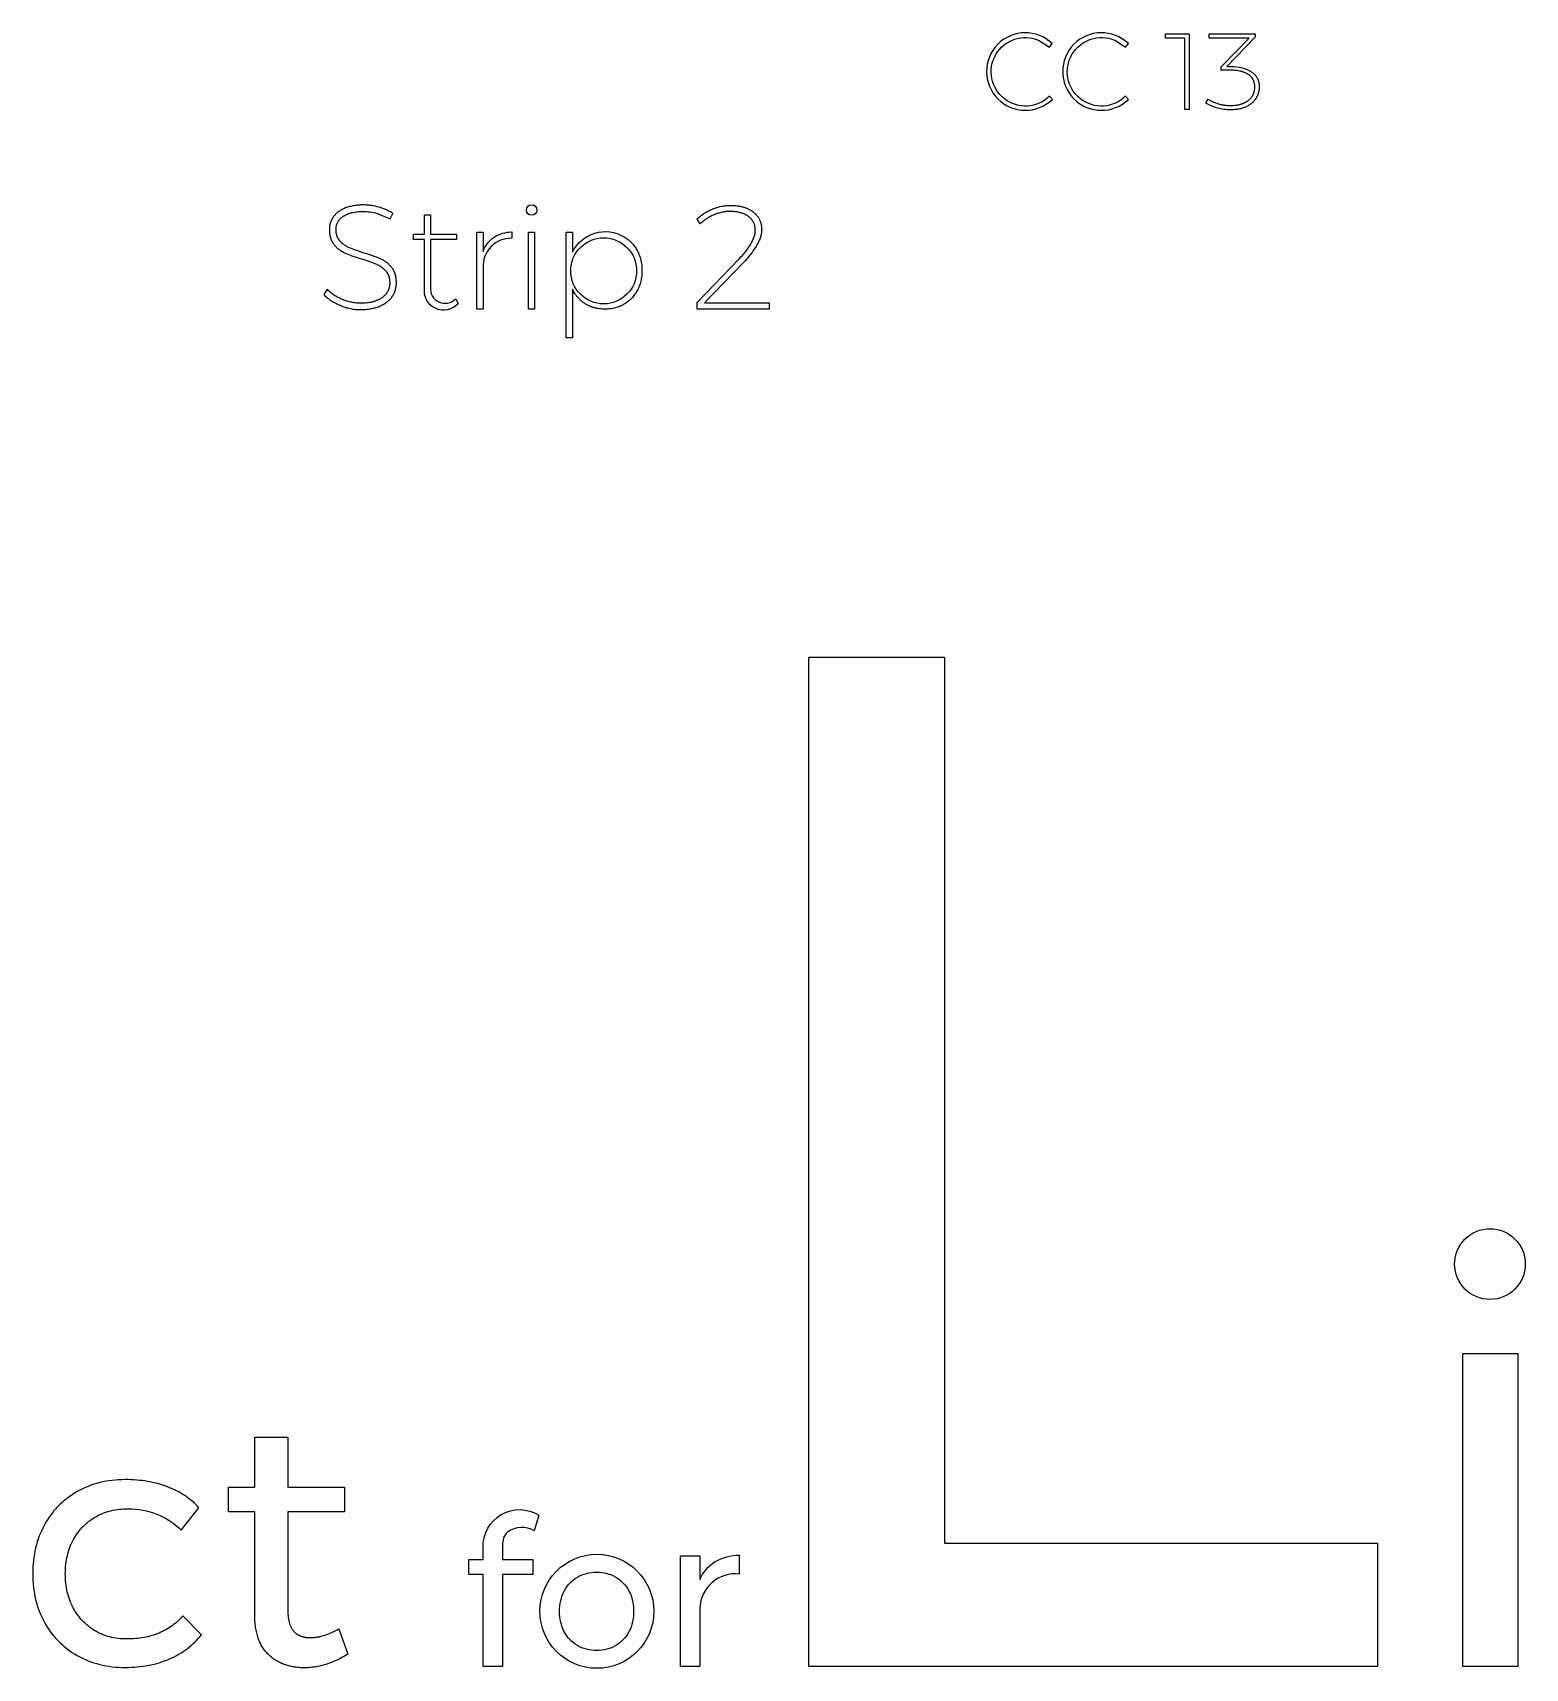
# Model space of a CAD drawing. Header units: millimetres. Extents: x -1043 to -744, y -1370 to -1206.
# Drawn here: x -907.87 to -864.71, y -1338.29 to -1291.02 of the extents above; entities that cross this region are included whole.
import ezdxf

# ---------------------------------------------------------------- set-up
doc = ezdxf.new("R2010")
doc.units = ezdxf.units.MM
doc.header["$MEASUREMENT"] = 0
doc.layers.add('Electronics$ENGRAVE1', color=5, linetype='Continuous', true_color=0x0000ff)

msp = doc.modelspace()

# ---------------------------------------------------------------- linework, layer by layer
at = {"layer": 'Electronics$ENGRAVE1'}
for points in [[(-878.786, -1291.236), (-878.47, -1291.437), (-878.392, -1291.337, 2.359226), (-878.389, -1292.948), (-878.47, -1292.857, -1.864699)], [(-876.586, -1291.236), (-876.27, -1291.437), (-876.192, -1291.337, 2.359226), (-876.189, -1292.948), (-876.27, -1292.857, -1.864699)], [(-872.624, -1292.16), (-872.611, -1292.169), (-872.598, -1292.179), (-872.586, -1292.189), (-872.574, -1292.2), (-872.562, -1292.21), (-872.551, -1292.221), (-872.54, -1292.232), (-872.53, -1292.243), (-872.52, -1292.255), (-872.51, -1292.266), (-872.501, -1292.278), (-872.493, -1292.29), (-872.484, -1292.303), (-872.477, -1292.315), (-872.469, -1292.328), (-872.462, -1292.341), (-872.456, -1292.354), (-872.45, -1292.368), (-872.444, -1292.381), (-872.439, -1292.395), (-872.434, -1292.409), (-872.429, -1292.424), (-872.425, -1292.438), (-872.422, -1292.453), (-872.419, -1292.468), (-872.416, -1292.483), (-872.413, -1292.499), (-872.412, -1292.514), (-872.41, -1292.53), (-872.409, -1292.546), (-872.408, -1292.562), (-872.408, -1292.579), (-872.409, -1292.603), (-872.41, -1292.628), (-872.412, -1292.651), (-872.414, -1292.675), (-872.416, -1292.686), (-872.418, -1292.698), (-872.42, -1292.709), (-872.422, -1292.721), (-872.425, -1292.732), (-872.427, -1292.743), (-872.43, -1292.754), (-872.433, -1292.765), (-872.436, -1292.776), (-872.44, -1292.787), (-872.444, -1292.798), (-872.447, -1292.808), (-872.451, -1292.819), (-872.456, -1292.829), (-872.46, -1292.84), (-872.465, -1292.85), (-872.469, -1292.86), (-872.474, -1292.87), (-872.479, -1292.88), (-872.485, -1292.89), (-872.49, -1292.9), (-872.496, -1292.91), (-872.502, -1292.92), (-872.508, -1292.929), (-872.515, -1292.939), (-872.521, -1292.948), (-872.528, -1292.958), (-872.535, -1292.967), (-872.542, -1292.976), (-872.549, -1292.984), (-872.556, -1292.993), (-872.564, -1293.002), (-872.572, -1293.01), (-872.579, -1293.019), (-872.588, -1293.027), (-872.596, -1293.035), (-872.604, -1293.043), (-872.613, -1293.05), (-872.621, -1293.058), (-872.63, -1293.066), (-872.639, -1293.073), (-872.649, -1293.08), (-872.658, -1293.087), (-872.668, -1293.094), (-872.687, -1293.108), (-872.708, -1293.121), (-872.729, -1293.133), (-872.751, -1293.145), (-872.773, -1293.156), (-872.796, -1293.167), (-872.82, -1293.177), (-872.844, -1293.187), (-872.869, -1293.196), (-872.894, -1293.204), (-872.92, -1293.212), (-872.946, -1293.219), (-872.973, -1293.225), (-873, -1293.231), (-873.028, -1293.236), (-873.057, -1293.24), (-873.085, -1293.243), (-873.115, -1293.246), (-873.145, -1293.249), (-873.175, -1293.25), (-873.206, -1293.251), (-873.238, -1293.252), (-873.285, -1293.251), (-873.333, -1293.248), (-873.38, -1293.244), (-873.428, -1293.238), (-873.476, -1293.231), (-873.523, -1293.222), (-873.57, -1293.211), (-873.618, -1293.199), (-873.664, -1293.185), (-873.71, -1293.17), (-873.753, -1293.153), (-873.775, -1293.145), (-873.796, -1293.136), (-873.816, -1293.127), (-873.837, -1293.117), (-873.857, -1293.108), (-873.876, -1293.098), (-873.895, -1293.087), (-873.914, -1293.077), (-873.933, -1293.066), (-873.951, -1293.055), (-873.888, -1292.942), (-873.872, -1292.952), (-873.855, -1292.963), (-873.838, -1292.972), (-873.82, -1292.982), (-873.802, -1292.991), (-873.784, -1293), (-873.766, -1293.009), (-873.747, -1293.018), (-873.728, -1293.026), (-873.709, -1293.034), (-873.669, -1293.049), (-873.628, -1293.063), (-873.586, -1293.076), (-873.565, -1293.083), (-873.544, -1293.088), (-873.522, -1293.094), (-873.501, -1293.098), (-873.479, -1293.103), (-873.458, -1293.107), (-873.436, -1293.111), (-873.415, -1293.114), (-873.393, -1293.117), (-873.371, -1293.12), (-873.35, -1293.122), (-873.328, -1293.123), (-873.306, -1293.125), (-873.284, -1293.126), (-873.263, -1293.126), (-873.241, -1293.127), (-873.2, -1293.126), (-873.161, -1293.124), (-873.123, -1293.121), (-873.086, -1293.117), (-873.068, -1293.115), (-873.051, -1293.112), (-873.033, -1293.109), (-873.016, -1293.106), (-872.999, -1293.102), (-872.982, -1293.098), (-872.965, -1293.094), (-872.949, -1293.09), (-872.933, -1293.085), (-872.918, -1293.08), (-872.902, -1293.075), (-872.887, -1293.069), (-872.872, -1293.063), (-872.857, -1293.057), (-872.843, -1293.051), (-872.829, -1293.044), (-872.815, -1293.037), (-872.802, -1293.029), (-872.788, -1293.022), (-872.775, -1293.014), (-872.763, -1293.006), (-872.75, -1292.997), (-872.738, -1292.989), (-872.726, -1292.979), (-872.714, -1292.97), (-872.703, -1292.961), (-872.692, -1292.951), (-872.681, -1292.941), (-872.671, -1292.931), (-872.662, -1292.921), (-872.652, -1292.911), (-872.643, -1292.9), (-872.634, -1292.889), (-872.626, -1292.878), (-872.618, -1292.867), (-872.61, -1292.856), (-872.603, -1292.844), (-872.596, -1292.833), (-872.59, -1292.821), (-872.584, -1292.809), (-872.578, -1292.797), (-872.573, -1292.784), (-872.568, -1292.772), (-872.563, -1292.759), (-872.559, -1292.746), (-872.555, -1292.733), (-872.551, -1292.72), (-872.548, -1292.706), (-872.546, -1292.692), (-872.543, -1292.678), (-872.541, -1292.664), (-872.539, -1292.65), (-872.538, -1292.636), (-872.537, -1292.621), (-872.537, -1292.606), (-872.537, -1292.591), (-872.537, -1292.577), (-872.537, -1292.562), (-872.538, -1292.548), (-872.539, -1292.534), (-872.541, -1292.52), (-872.543, -1292.506), (-872.545, -1292.493), (-872.548, -1292.48), (-872.551, -1292.467), (-872.555, -1292.454), (-872.559, -1292.441), (-872.563, -1292.429), (-872.567, -1292.417), (-872.572, -1292.405), (-872.577, -1292.394), (-872.583, -1292.382), (-872.589, -1292.371), (-872.595, -1292.36), (-872.602, -1292.349), (-872.609, -1292.339), (-872.617, -1292.328), (-872.625, -1292.318), (-872.633, -1292.309), (-872.641, -1292.299), (-872.65, -1292.29), (-872.659, -1292.28), (-872.669, -1292.271), (-872.679, -1292.263), (-872.689, -1292.254), (-872.7, -1292.246), (-872.711, -1292.238), (-872.723, -1292.23), (-872.735, -1292.222), (-872.747, -1292.215), (-872.759, -1292.208), (-872.772, -1292.201), (-872.785, -1292.194), (-872.798, -1292.188), (-872.811, -1292.182), (-872.825, -1292.176), (-872.839, -1292.17), (-872.854, -1292.165), (-872.869, -1292.16), (-872.884, -1292.155), (-872.899, -1292.15), (-872.915, -1292.145), (-872.931, -1292.141), (-872.947, -1292.137), (-872.963, -1292.134), (-872.98, -1292.13), (-873.015, -1292.124), (-873.05, -1292.118), (-873.087, -1292.114), (-873.125, -1292.111), (-873.165, -1292.108), (-873.205, -1292.107), (-873.247, -1292.106), (-873.51, -1292.106), (-873.51, -1292.006), (-872.696, -1291.183), (-873.851, -1291.183), (-873.851, -1291.055), (-872.521, -1291.055), (-872.521, -1291.155), (-873.347, -1291.997), (-873.206, -1292, -0.151558)], [(-895.572, -1298.854, -0.750475), (-896.541, -1298.393), (-896.541, -1296.994), (-896.865, -1296.994), (-896.865, -1296.84), (-896.541, -1296.84), (-896.541, -1296.29), (-896.37, -1296.29), (-896.37, -1296.84), (-895.615, -1296.84), (-895.615, -1296.994), (-896.37, -1296.994), (-896.37, -1298.372, 0.724121), (-895.641, -1298.709)], [(-894.533, -1296.932, -0.144787), (-894.023, -1296.78), (-894.023, -1296.964, 0.435043), (-894.851, -1297.805), (-894.851, -1299.008), (-895.03, -1299.008), (-895.03, -1296.785), (-894.851, -1296.785), (-894.851, -1297.344, -0.153652)], [(-890.774, -1296.923), (-890.743, -1296.942), (-890.714, -1296.961), (-890.685, -1296.981), (-890.658, -1297.002), (-890.644, -1297.012), (-890.631, -1297.023), (-890.618, -1297.035), (-890.605, -1297.046), (-890.592, -1297.058), (-890.58, -1297.07), (-890.567, -1297.082), (-890.555, -1297.094), (-890.544, -1297.106), (-890.532, -1297.119), (-890.521, -1297.132), (-890.509, -1297.145), (-890.488, -1297.172), (-890.467, -1297.2), (-890.447, -1297.229), (-890.428, -1297.258), (-890.409, -1297.289), (-890.392, -1297.32), (-890.375, -1297.352), (-890.36, -1297.385), (-890.345, -1297.418), (-890.332, -1297.452), (-890.32, -1297.486), (-890.308, -1297.52), (-890.298, -1297.556), (-890.289, -1297.592), (-890.281, -1297.628), (-890.274, -1297.665), (-890.268, -1297.703), (-890.264, -1297.741), (-890.26, -1297.779), (-890.257, -1297.818), (-890.256, -1297.858), (-890.255, -1297.898), (-890.256, -1297.938), (-890.257, -1297.977), (-890.26, -1298.016), (-890.264, -1298.054), (-890.268, -1298.092), (-890.274, -1298.129), (-890.281, -1298.166), (-890.289, -1298.202), (-890.298, -1298.238), (-890.308, -1298.273), (-890.32, -1298.307), (-890.332, -1298.341), (-890.345, -1298.375), (-890.36, -1298.408), (-890.375, -1298.44), (-890.392, -1298.472), (-890.409, -1298.504), (-890.427, -1298.534), (-890.447, -1298.564), (-890.467, -1298.592), (-890.487, -1298.62), (-890.509, -1298.647), (-890.532, -1298.673), (-890.543, -1298.686), (-890.555, -1298.699), (-890.567, -1298.711), (-890.579, -1298.723), (-890.591, -1298.735), (-890.604, -1298.746), (-890.617, -1298.758), (-890.63, -1298.769), (-890.657, -1298.791), (-890.684, -1298.812), (-890.712, -1298.832), (-890.741, -1298.851), (-890.771, -1298.869), (-890.787, -1298.878), (-890.802, -1298.887), (-890.818, -1298.895), (-890.833, -1298.903), (-890.849, -1298.91), (-890.865, -1298.918), (-890.881, -1298.925), (-890.897, -1298.932), (-890.914, -1298.938), (-890.93, -1298.945), (-890.963, -1298.956), (-890.997, -1298.967), (-891.032, -1298.976), (-891.067, -1298.985), (-891.102, -1298.992), (-891.138, -1298.998), (-891.175, -1299.003), (-891.212, -1299.007), (-891.249, -1299.01), (-891.288, -1299.012), (-891.326, -1299.012), (-891.366, -1299.012), (-891.406, -1299.01), (-891.445, -1299.007), (-891.483, -1299.002), (-891.521, -1298.997), (-891.558, -1298.99), (-891.577, -1298.986), (-891.595, -1298.982), (-891.613, -1298.978), (-891.631, -1298.973), (-891.649, -1298.968), (-891.666, -1298.963), (-891.684, -1298.957), (-891.701, -1298.951), (-891.718, -1298.945), (-891.735, -1298.939), (-891.752, -1298.932), (-891.768, -1298.925), (-891.785, -1298.917), (-891.801, -1298.909), (-891.817, -1298.901), (-891.833, -1298.893), (-891.849, -1298.884), (-891.865, -1298.875), (-891.881, -1298.866), (-891.896, -1298.856), (-891.911, -1298.847), (-891.926, -1298.837), (-891.941, -1298.826), (-891.955, -1298.816), (-891.97, -1298.805), (-891.984, -1298.794), (-891.998, -1298.783), (-892.011, -1298.771), (-892.025, -1298.76), (-892.038, -1298.748), (-892.051, -1298.735), (-892.063, -1298.723), (-892.076, -1298.711), (-892.088, -1298.698), (-892.1, -1298.685), (-892.112, -1298.671), (-892.124, -1298.658), (-892.135, -1298.644), (-892.146, -1298.63), (-892.157, -1298.616), (-892.167, -1298.601), (-892.178, -1298.587), (-892.188, -1298.572), (-892.198, -1298.557), (-892.217, -1298.526), (-892.235, -1298.494), (-892.253, -1298.461), (-892.269, -1298.428), (-892.269, -1299.836), (-892.449, -1299.836), (-892.449, -1296.785), (-892.269, -1296.785), (-892.269, -1297.369, -0.441654)], [(-905.113, -1333.68, -0.202399), (-903.581, -1334.298), (-903.064, -1333.649), (-903.11, -1333.6), (-903.158, -1333.553), (-903.207, -1333.507), (-903.257, -1333.463), (-903.309, -1333.42), (-903.363, -1333.379), (-903.417, -1333.339), (-903.473, -1333.3), (-903.531, -1333.263), (-903.59, -1333.228), (-903.65, -1333.194), (-903.711, -1333.161), (-903.774, -1333.13), (-903.839, -1333.1), (-903.905, -1333.072), (-903.972, -1333.045), (-904.04, -1333.02), (-904.109, -1332.997), (-904.18, -1332.975), (-904.252, -1332.954), (-904.324, -1332.936), (-904.398, -1332.919), (-904.473, -1332.903), (-904.549, -1332.89), (-904.626, -1332.877), (-904.704, -1332.867), (-904.783, -1332.858), (-904.863, -1332.851), (-904.944, -1332.845), (-905.026, -1332.841), (-905.11, -1332.838), (-905.194, -1332.838), (-905.291, -1332.839), (-905.387, -1332.843), (-905.481, -1332.85), (-905.574, -1332.859), (-905.665, -1332.871), (-905.756, -1332.886), (-905.845, -1332.904), (-905.932, -1332.924), (-906.018, -1332.947), (-906.103, -1332.972), (-906.187, -1333.001), (-906.269, -1333.032), (-906.35, -1333.065), (-906.429, -1333.102), (-906.507, -1333.141), (-906.584, -1333.182), (-906.659, -1333.227), (-906.732, -1333.273), (-906.803, -1333.321), (-906.871, -1333.372), (-906.905, -1333.398), (-906.938, -1333.425), (-906.971, -1333.452), (-907.003, -1333.48), (-907.034, -1333.508), (-907.065, -1333.537), (-907.095, -1333.566), (-907.125, -1333.596), (-907.155, -1333.626), (-907.184, -1333.657), (-907.212, -1333.689), (-907.24, -1333.721), (-907.267, -1333.753), (-907.294, -1333.786), (-907.346, -1333.854), (-907.395, -1333.924), (-907.443, -1333.996), (-907.489, -1334.07), (-907.532, -1334.146), (-907.574, -1334.224), (-907.612, -1334.304), (-907.648, -1334.384), (-907.681, -1334.466), (-907.712, -1334.55), (-907.739, -1334.635), (-907.765, -1334.721), (-907.787, -1334.808), (-907.807, -1334.897), (-907.824, -1334.987), (-907.839, -1335.079), (-907.851, -1335.171), (-907.86, -1335.266), (-907.867, -1335.361), (-907.871, -1335.458), (-907.872, -1335.556), (-907.871, -1335.654), (-907.867, -1335.751), (-907.86, -1335.847), (-907.851, -1335.941), (-907.839, -1336.033), (-907.824, -1336.125), (-907.807, -1336.215), (-907.787, -1336.303), (-907.765, -1336.39), (-907.739, -1336.476), (-907.712, -1336.56), (-907.681, -1336.643), (-907.648, -1336.725), (-907.612, -1336.805), (-907.574, -1336.884), (-907.532, -1336.961), (-907.489, -1337.037), (-907.443, -1337.11), (-907.395, -1337.182), (-907.346, -1337.251), (-907.294, -1337.319), (-907.267, -1337.351), (-907.24, -1337.384), (-907.212, -1337.416), (-907.184, -1337.447), (-907.155, -1337.478), (-907.125, -1337.508), (-907.095, -1337.537), (-907.065, -1337.567), (-907.034, -1337.595), (-907.003, -1337.623), (-906.971, -1337.651), (-906.938, -1337.678), (-906.871, -1337.731), (-906.803, -1337.781), (-906.732, -1337.829), (-906.659, -1337.876), (-906.584, -1337.92), (-906.507, -1337.962), (-906.429, -1338.001), (-906.35, -1338.037), (-906.269, -1338.071), (-906.187, -1338.102), (-906.103, -1338.13), (-906.018, -1338.156), (-905.932, -1338.179), (-905.845, -1338.199), (-905.756, -1338.216), (-905.665, -1338.231), (-905.574, -1338.243), (-905.481, -1338.253), (-905.387, -1338.259), (-905.291, -1338.263), (-905.194, -1338.265), (-905.106, -1338.264), (-905.019, -1338.261), (-904.933, -1338.256), (-904.848, -1338.25), (-904.765, -1338.241), (-904.682, -1338.231), (-904.601, -1338.218), (-904.521, -1338.204), (-904.442, -1338.188), (-904.364, -1338.17), (-904.287, -1338.15), (-904.212, -1338.128), (-904.137, -1338.104), (-904.064, -1338.078), (-903.992, -1338.051), (-903.921, -1338.021), (-903.851, -1337.99), (-903.783, -1337.957), (-903.717, -1337.923), (-903.652, -1337.886), (-903.588, -1337.848), (-903.526, -1337.809), (-903.466, -1337.768), (-903.407, -1337.725), (-903.35, -1337.68), (-903.294, -1337.634), (-903.24, -1337.586), (-903.188, -1337.536), (-903.137, -1337.485), (-903.087, -1337.432), (-903.039, -1337.378), (-902.993, -1337.321), (-903.53, -1336.774), (-903.565, -1336.814), (-903.601, -1336.852), (-903.638, -1336.89), (-903.676, -1336.926), (-903.715, -1336.962), (-903.756, -1336.996), (-903.797, -1337.029), (-903.84, -1337.06), (-903.883, -1337.091), (-903.928, -1337.12), (-903.974, -1337.148), (-904.021, -1337.175), (-904.069, -1337.201), (-904.118, -1337.225), (-904.169, -1337.249), (-904.22, -1337.271), (-904.273, -1337.292), (-904.326, -1337.311), (-904.38, -1337.329), (-904.434, -1337.346), (-904.49, -1337.362), (-904.546, -1337.376), (-904.604, -1337.389), (-904.661, -1337.4), (-904.72, -1337.41), (-904.78, -1337.419), (-904.84, -1337.426), (-904.901, -1337.432), (-904.963, -1337.437), (-905.026, -1337.44), (-905.089, -1337.442), (-905.153, -1337.443), (-905.218, -1337.442), (-905.281, -1337.439), (-905.343, -1337.435), (-905.405, -1337.428), (-905.465, -1337.42), (-905.525, -1337.41), (-905.584, -1337.397), (-905.642, -1337.384), (-905.699, -1337.368), (-905.755, -1337.35), (-905.782, -1337.34), (-905.81, -1337.33), (-905.837, -1337.32), (-905.864, -1337.309), (-905.891, -1337.298), (-905.917, -1337.286), (-905.943, -1337.273), (-905.97, -1337.261), (-905.995, -1337.247), (-906.021, -1337.234), (-906.046, -1337.219), (-906.072, -1337.205), (-906.121, -1337.174), (-906.169, -1337.142), (-906.216, -1337.109), (-906.261, -1337.074), (-906.305, -1337.037), (-906.348, -1337), (-906.389, -1336.96), (-906.429, -1336.919), (-906.468, -1336.877), (-906.505, -1336.833), (-906.541, -1336.788), (-906.576, -1336.742), (-906.609, -1336.693), (-906.641, -1336.644), (-906.671, -1336.593), (-906.701, -1336.54), (-906.728, -1336.486), (-906.754, -1336.432), (-906.778, -1336.376), (-906.8, -1336.319), (-906.821, -1336.261), (-906.84, -1336.202), (-906.857, -1336.142), (-906.872, -1336.081), (-906.885, -1336.019), (-906.897, -1335.956), (-906.906, -1335.892), (-906.915, -1335.827), (-906.921, -1335.761), (-906.925, -1335.694), (-906.928, -1335.625), (-906.929, -1335.556), (-906.928, -1335.487), (-906.925, -1335.419), (-906.921, -1335.352), (-906.914, -1335.286), (-906.906, -1335.22), (-906.896, -1335.156), (-906.884, -1335.093), (-906.87, -1335.031), (-906.855, -1334.97), (-906.838, -1334.91), (-906.818, -1334.851), (-906.798, -1334.794), (-906.775, -1334.737), (-906.75, -1334.681), (-906.724, -1334.626), (-906.695, -1334.572), (-906.666, -1334.52), (-906.634, -1334.469), (-906.602, -1334.419), (-906.568, -1334.371), (-906.532, -1334.325), (-906.495, -1334.28), (-906.477, -1334.258), (-906.457, -1334.236), (-906.438, -1334.215), (-906.418, -1334.194), (-906.397, -1334.174), (-906.377, -1334.154), (-906.356, -1334.134), (-906.334, -1334.115), (-906.313, -1334.096), (-906.291, -1334.077), (-906.268, -1334.059), (-906.246, -1334.042), (-906.223, -1334.024), (-906.199, -1334.007), (-906.151, -1333.974), (-906.102, -1333.943), (-906.051, -1333.913), (-905.999, -1333.885), (-905.947, -1333.858), (-905.893, -1333.834), (-905.839, -1333.811), (-905.783, -1333.79), (-905.727, -1333.771), (-905.669, -1333.753), (-905.611, -1333.738), (-905.552, -1333.724), (-905.492, -1333.712), (-905.431, -1333.702), (-905.369, -1333.694), (-905.307, -1333.688), (-905.243, -1333.683), (-905.178, -1333.68)], [(-894.143, -1334.352, 0.217472), (-894.288, -1334.732), (-894.288, -1335.149), (-893.407, -1335.149), (-893.407, -1335.578), (-894.288, -1335.578), (-894.288, -1338.234), (-894.85, -1338.234), (-894.85, -1335.578), (-895.266, -1335.578), (-895.266, -1335.149), (-894.85, -1335.149), (-894.85, -1334.805, -0.600448), (-893.238, -1333.863), (-893.37, -1334.322, 0.307378)], [(-888.135, -1335.206, -0.136604), (-887.447, -1335.022), (-887.447, -1335.565, 0.434809), (-888.582, -1336.55), (-888.582, -1338.234), (-889.144, -1338.234), (-889.144, -1335.04), (-888.582, -1335.04), (-888.582, -1335.728, -0.152075)]]:
    msp.add_lwpolyline(points, format="xyb", close=True, dxfattribs=at)
for points in [[(-875.118, -1291.055), (-874.43, -1291.055), (-874.43, -1293.242), (-874.558, -1293.242), (-874.558, -1291.183), (-875.118, -1291.183)], [(-897.911, -1296.243), (-897.54, -1296.405), (-897.459, -1296.243), (-897.48, -1296.229), (-897.502, -1296.216), (-897.525, -1296.203), (-897.547, -1296.19), (-897.571, -1296.178), (-897.595, -1296.166), (-897.619, -1296.154), (-897.644, -1296.143), (-897.669, -1296.132), (-897.694, -1296.121), (-897.747, -1296.101), (-897.801, -1296.083), (-897.858, -1296.066), (-897.915, -1296.05), (-897.972, -1296.037), (-898.028, -1296.025), (-898.057, -1296.02), (-898.085, -1296.016), (-898.114, -1296.012), (-898.142, -1296.009), (-898.17, -1296.006), (-898.199, -1296.004), (-898.227, -1296.002), (-898.255, -1296), (-898.284, -1296), (-898.312, -1295.999), (-898.348, -1296), (-898.384, -1296.001), (-898.418, -1296.002), (-898.453, -1296.005), (-898.487, -1296.008), (-898.52, -1296.012), (-898.553, -1296.016), (-898.586, -1296.021), (-898.618, -1296.027), (-898.649, -1296.034), (-898.68, -1296.041), (-898.71, -1296.049), (-898.74, -1296.057), (-898.769, -1296.066), (-898.798, -1296.076), (-898.826, -1296.087), (-898.854, -1296.098), (-898.881, -1296.11), (-898.907, -1296.122), (-898.932, -1296.135), (-898.956, -1296.149), (-898.98, -1296.163), (-899.003, -1296.178), (-899.014, -1296.185), (-899.025, -1296.193), (-899.035, -1296.201), (-899.046, -1296.209), (-899.056, -1296.217), (-899.066, -1296.225), (-899.076, -1296.234), (-899.086, -1296.242), (-899.095, -1296.251), (-899.105, -1296.26), (-899.114, -1296.269), (-899.123, -1296.278), (-899.131, -1296.288), (-899.14, -1296.297), (-899.148, -1296.307), (-899.156, -1296.317), (-899.164, -1296.326), (-899.172, -1296.337), (-899.179, -1296.347), (-899.187, -1296.357), (-899.194, -1296.367), (-899.2, -1296.378), (-899.207, -1296.388), (-899.213, -1296.399), (-899.219, -1296.41), (-899.225, -1296.421), (-899.231, -1296.432), (-899.236, -1296.443), (-899.241, -1296.454), (-899.246, -1296.465), (-899.251, -1296.477), (-899.255, -1296.488), (-899.259, -1296.5), (-899.263, -1296.511), (-899.267, -1296.523), (-899.27, -1296.535), (-899.273, -1296.547), (-899.276, -1296.559), (-899.279, -1296.571), (-899.282, -1296.584), (-899.284, -1296.596), (-899.286, -1296.609), (-899.288, -1296.621), (-899.289, -1296.634), (-899.291, -1296.647), (-899.292, -1296.66), (-899.292, -1296.672), (-899.293, -1296.686), (-899.293, -1296.699), (-899.294, -1296.712), (-899.293, -1296.744), (-899.292, -1296.776), (-899.289, -1296.806), (-899.287, -1296.821), (-899.286, -1296.836), (-899.284, -1296.851), (-899.281, -1296.865), (-899.279, -1296.879), (-899.276, -1296.893), (-899.273, -1296.907), (-899.269, -1296.921), (-899.266, -1296.935), (-899.262, -1296.948), (-899.258, -1296.961), (-899.254, -1296.974), (-899.249, -1296.987), (-899.244, -1296.999), (-899.239, -1297.011), (-899.234, -1297.024), (-899.228, -1297.036), (-899.223, -1297.047), (-899.217, -1297.059), (-899.21, -1297.07), (-899.204, -1297.081), (-899.197, -1297.092), (-899.19, -1297.103), (-899.183, -1297.114), (-899.175, -1297.124), (-899.168, -1297.135), (-899.152, -1297.154), (-899.135, -1297.174), (-899.118, -1297.193), (-899.101, -1297.211), (-899.084, -1297.228), (-899.065, -1297.245), (-899.047, -1297.261), (-899.028, -1297.277), (-899.008, -1297.292), (-898.989, -1297.306), (-898.968, -1297.32), (-898.948, -1297.333), (-898.926, -1297.346), (-898.905, -1297.358), (-898.883, -1297.369), (-898.86, -1297.38), (-898.813, -1297.401), (-898.762, -1297.422), (-898.707, -1297.444), (-898.648, -1297.466), (-898.518, -1297.511), (-898.372, -1297.557), (-898.242, -1297.597), (-898.126, -1297.636), (-898.023, -1297.674), (-897.977, -1297.692), (-897.934, -1297.711), (-897.914, -1297.72), (-897.894, -1297.73), (-897.875, -1297.74), (-897.856, -1297.75), (-897.837, -1297.762), (-897.819, -1297.773), (-897.801, -1297.785), (-897.783, -1297.798), (-897.766, -1297.81), (-897.75, -1297.824), (-897.734, -1297.838), (-897.718, -1297.852), (-897.703, -1297.867), (-897.688, -1297.882), (-897.673, -1297.897), (-897.659, -1297.913), (-897.652, -1297.922), (-897.646, -1297.93), (-897.639, -1297.938), (-897.633, -1297.947), (-897.627, -1297.956), (-897.621, -1297.965), (-897.616, -1297.974), (-897.611, -1297.983), (-897.605, -1297.993), (-897.601, -1298.002), (-897.596, -1298.012), (-897.591, -1298.022), (-897.587, -1298.032), (-897.583, -1298.042), (-897.579, -1298.053), (-897.576, -1298.063), (-897.573, -1298.074), (-897.569, -1298.085), (-897.566, -1298.096), (-897.564, -1298.107), (-897.561, -1298.118), (-897.559, -1298.13), (-897.557, -1298.141), (-897.555, -1298.153), (-897.553, -1298.165), (-897.552, -1298.177), (-897.551, -1298.189), (-897.55, -1298.202), (-897.549, -1298.214), (-897.549, -1298.227), (-897.548, -1298.253), (-897.548, -1298.269), (-897.549, -1298.286), (-897.55, -1298.302), (-897.552, -1298.318), (-897.554, -1298.334), (-897.556, -1298.35), (-897.559, -1298.365), (-897.562, -1298.38), (-897.566, -1298.395), (-897.57, -1298.41), (-897.575, -1298.425), (-897.58, -1298.439), (-897.585, -1298.453), (-897.591, -1298.467), (-897.598, -1298.481), (-897.605, -1298.494), (-897.612, -1298.508), (-897.62, -1298.521), (-897.628, -1298.533), (-897.636, -1298.546), (-897.646, -1298.559), (-897.655, -1298.571), (-897.665, -1298.583), (-897.675, -1298.595), (-897.686, -1298.606), (-897.697, -1298.618), (-897.709, -1298.629), (-897.721, -1298.64), (-897.734, -1298.651), (-897.747, -1298.661), (-897.76, -1298.671), (-897.774, -1298.681), (-897.789, -1298.691), (-897.803, -1298.701), (-897.818, -1298.71), (-897.833, -1298.719), (-897.849, -1298.728), (-897.865, -1298.736), (-897.881, -1298.744), (-897.898, -1298.751), (-897.914, -1298.759), (-897.932, -1298.766), (-897.949, -1298.773), (-897.967, -1298.779), (-897.985, -1298.785), (-898.003, -1298.791), (-898.022, -1298.796), (-898.041, -1298.801), (-898.06, -1298.806), (-898.08, -1298.811), (-898.1, -1298.815), (-898.12, -1298.819), (-898.162, -1298.826), (-898.205, -1298.831), (-898.249, -1298.836), (-898.294, -1298.839), (-898.341, -1298.841), (-898.389, -1298.841), (-898.422, -1298.841), (-898.455, -1298.84), (-898.488, -1298.838), (-898.521, -1298.835), (-898.554, -1298.831), (-898.587, -1298.826), (-898.62, -1298.821), (-898.653, -1298.814), (-898.686, -1298.807), (-898.72, -1298.799), (-898.753, -1298.79), (-898.786, -1298.78), (-898.819, -1298.77), (-898.852, -1298.758), (-898.885, -1298.746), (-898.918, -1298.733), (-898.951, -1298.719), (-898.983, -1298.704), (-899.014, -1298.689), (-899.045, -1298.673), (-899.075, -1298.657), (-899.104, -1298.639), (-899.133, -1298.622), (-899.161, -1298.603), (-899.189, -1298.584), (-899.215, -1298.564), (-899.241, -1298.544), (-899.267, -1298.523), (-899.292, -1298.501), (-899.316, -1298.479), (-899.339, -1298.455), (-899.362, -1298.432), (-899.456, -1298.59), (-899.431, -1298.614), (-899.405, -1298.638), (-899.379, -1298.661), (-899.352, -1298.683), (-899.324, -1298.705), (-899.296, -1298.726), (-899.267, -1298.747), (-899.237, -1298.767), (-899.206, -1298.786), (-899.175, -1298.805), (-899.143, -1298.823), (-899.111, -1298.841), (-899.078, -1298.858), (-899.044, -1298.874), (-899.009, -1298.89), (-898.973, -1298.906), (-898.938, -1298.92), (-898.902, -1298.934), (-898.866, -1298.946), (-898.83, -1298.958), (-898.794, -1298.969), (-898.758, -1298.978), (-898.722, -1298.987), (-898.685, -1298.995), (-898.649, -1299.002), (-898.613, -1299.008), (-898.576, -1299.013), (-898.54, -1299.018), (-898.503, -1299.021), (-898.467, -1299.023), (-898.43, -1299.025), (-898.393, -1299.025), (-898.354, -1299.025), (-898.316, -1299.023), (-898.279, -1299.022), (-898.242, -1299.019), (-898.206, -1299.016), (-898.17, -1299.011), (-898.135, -1299.007), (-898.101, -1299.001), (-898.067, -1298.995), (-898.034, -1298.987), (-898.001, -1298.98), (-897.969, -1298.971), (-897.938, -1298.962), (-897.907, -1298.951), (-897.876, -1298.941), (-897.847, -1298.929), (-897.818, -1298.917), (-897.79, -1298.904), (-897.763, -1298.89), (-897.736, -1298.876), (-897.711, -1298.861), (-897.686, -1298.846), (-897.662, -1298.829), (-897.65, -1298.821), (-897.639, -1298.813), (-897.628, -1298.804), (-897.617, -1298.795), (-897.606, -1298.786), (-897.595, -1298.777), (-897.585, -1298.768), (-897.575, -1298.759), (-897.565, -1298.749), (-897.555, -1298.739), (-897.545, -1298.729), (-897.536, -1298.719), (-897.527, -1298.709), (-897.518, -1298.699), (-897.509, -1298.688), (-897.501, -1298.678), (-897.492, -1298.667), (-897.484, -1298.656), (-897.476, -1298.645), (-897.469, -1298.634), (-897.461, -1298.622), (-897.454, -1298.611), (-897.447, -1298.599), (-897.441, -1298.588), (-897.434, -1298.576), (-897.428, -1298.564), (-897.422, -1298.552), (-897.417, -1298.54), (-897.411, -1298.528), (-897.406, -1298.516), (-897.401, -1298.503), (-897.397, -1298.491), (-897.392, -1298.478), (-897.388, -1298.465), (-897.384, -1298.453), (-897.381, -1298.44), (-897.377, -1298.427), (-897.374, -1298.414), (-897.371, -1298.4), (-897.369, -1298.387), (-897.366, -1298.374), (-897.364, -1298.36), (-897.362, -1298.347), (-897.361, -1298.333), (-897.359, -1298.319), (-897.358, -1298.305), (-897.357, -1298.291), (-897.357, -1298.277), (-897.356, -1298.263), (-897.356, -1298.248), (-897.357, -1298.216), (-897.358, -1298.184), (-897.361, -1298.153), (-897.362, -1298.137), (-897.364, -1298.122), (-897.366, -1298.107), (-897.369, -1298.093), (-897.371, -1298.078), (-897.374, -1298.064), (-897.377, -1298.05), (-897.381, -1298.036), (-897.384, -1298.022), (-897.388, -1298.008), (-897.392, -1297.995), (-897.397, -1297.982), (-897.401, -1297.969), (-897.406, -1297.956), (-897.411, -1297.943), (-897.417, -1297.931), (-897.422, -1297.919), (-897.428, -1297.907), (-897.434, -1297.895), (-897.441, -1297.883), (-897.447, -1297.872), (-897.454, -1297.86), (-897.461, -1297.849), (-897.469, -1297.838), (-897.476, -1297.828), (-897.484, -1297.817), (-897.5, -1297.797), (-897.517, -1297.777), (-897.534, -1297.758), (-897.552, -1297.739), (-897.57, -1297.721), (-897.589, -1297.704), (-897.608, -1297.687), (-897.627, -1297.671), (-897.647, -1297.656), (-897.667, -1297.641), (-897.688, -1297.627), (-897.71, -1297.613), (-897.732, -1297.6), (-897.754, -1297.588), (-897.777, -1297.577), (-897.8, -1297.566), (-897.849, -1297.544), (-897.901, -1297.523), (-897.957, -1297.501), (-898.016, -1297.479), (-898.146, -1297.435), (-898.291, -1297.391), (-898.42, -1297.349), (-898.536, -1297.309), (-898.637, -1297.271), (-898.682, -1297.253), (-898.724, -1297.235), (-898.744, -1297.226), (-898.763, -1297.216), (-898.782, -1297.206), (-898.801, -1297.196), (-898.819, -1297.185), (-898.837, -1297.174), (-898.854, -1297.162), (-898.871, -1297.15), (-898.888, -1297.137), (-898.904, -1297.124), (-898.92, -1297.111), (-898.935, -1297.097), (-898.95, -1297.082), (-898.965, -1297.067), (-898.979, -1297.052), (-898.993, -1297.036), (-898.999, -1297.028), (-899.006, -1297.02), (-899.012, -1297.012), (-899.018, -1297.003), (-899.024, -1296.994), (-899.03, -1296.986), (-899.035, -1296.977), (-899.04, -1296.968), (-899.045, -1296.958), (-899.05, -1296.949), (-899.055, -1296.939), (-899.059, -1296.93), (-899.063, -1296.92), (-899.067, -1296.91), (-899.071, -1296.899), (-899.074, -1296.889), (-899.078, -1296.879), (-899.081, -1296.868), (-899.084, -1296.857), (-899.086, -1296.846), (-899.089, -1296.835), (-899.091, -1296.824), (-899.093, -1296.813), (-899.095, -1296.801), (-899.096, -1296.789), (-899.098, -1296.778), (-899.099, -1296.766), (-899.1, -1296.754), (-899.101, -1296.741), (-899.101, -1296.729), (-899.101, -1296.704), (-899.101, -1296.689), (-899.101, -1296.675), (-899.1, -1296.66), (-899.098, -1296.646), (-899.096, -1296.632), (-899.094, -1296.619), (-899.091, -1296.605), (-899.088, -1296.592), (-899.085, -1296.579), (-899.081, -1296.566), (-899.076, -1296.553), (-899.071, -1296.541), (-899.066, -1296.528), (-899.061, -1296.516), (-899.055, -1296.504), (-899.048, -1296.492), (-899.041, -1296.481), (-899.034, -1296.469), (-899.026, -1296.458), (-899.018, -1296.447), (-899.01, -1296.436), (-899.001, -1296.425), (-898.991, -1296.415), (-898.981, -1296.404), (-898.971, -1296.394), (-898.961, -1296.384), (-898.95, -1296.374), (-898.938, -1296.365), (-898.926, -1296.355), (-898.914, -1296.346), (-898.901, -1296.337), (-898.888, -1296.328), (-898.875, -1296.319), (-898.861, -1296.311), (-898.847, -1296.303), (-898.833, -1296.295), (-898.818, -1296.287), (-898.803, -1296.28), (-898.788, -1296.273), (-898.773, -1296.266), (-898.757, -1296.26), (-898.741, -1296.254), (-898.725, -1296.248), (-898.708, -1296.242), (-898.692, -1296.237), (-898.674, -1296.232), (-898.657, -1296.227), (-898.64, -1296.222), (-898.622, -1296.218), (-898.604, -1296.214), (-898.566, -1296.207), (-898.528, -1296.201), (-898.489, -1296.196), (-898.448, -1296.192), (-898.407, -1296.189), (-898.364, -1296.188), (-898.321, -1296.187), (-898.27, -1296.188), (-898.22, -1296.191), (-898.169, -1296.195), (-898.118, -1296.201), (-898.066, -1296.209), (-898.015, -1296.218), (-897.963, -1296.23)], [(-886.581, -1298.833), (-886.581, -1299.008), (-888.659, -1299.008), (-888.655, -1298.824), (-887.456, -1297.57), (-887.402, -1297.513), (-887.351, -1297.457), (-887.302, -1297.401), (-887.257, -1297.345), (-887.215, -1297.289), (-887.176, -1297.233), (-887.157, -1297.205), (-887.139, -1297.177), (-887.122, -1297.149), (-887.106, -1297.122), (-887.09, -1297.094), (-887.076, -1297.067), (-887.062, -1297.041), (-887.05, -1297.015), (-887.038, -1296.989), (-887.028, -1296.964), (-887.018, -1296.939), (-887.01, -1296.915), (-887.002, -1296.891), (-886.996, -1296.868), (-886.993, -1296.856), (-886.99, -1296.845), (-886.988, -1296.834), (-886.986, -1296.822), (-886.984, -1296.811), (-886.982, -1296.801), (-886.981, -1296.79), (-886.98, -1296.779), (-886.979, -1296.769), (-886.978, -1296.758), (-886.978, -1296.748), (-886.978, -1296.738), (-886.978, -1296.722), (-886.978, -1296.706), (-886.979, -1296.691), (-886.981, -1296.675), (-886.983, -1296.66), (-886.985, -1296.645), (-886.987, -1296.631), (-886.99, -1296.616), (-886.993, -1296.602), (-886.997, -1296.588), (-887.001, -1296.574), (-887.006, -1296.561), (-887.01, -1296.548), (-887.016, -1296.534), (-887.021, -1296.522), (-887.027, -1296.509), (-887.034, -1296.496), (-887.041, -1296.484), (-887.048, -1296.472), (-887.055, -1296.46), (-887.063, -1296.448), (-887.072, -1296.437), (-887.08, -1296.426), (-887.089, -1296.415), (-887.099, -1296.404), (-887.109, -1296.393), (-887.119, -1296.383), (-887.13, -1296.373), (-887.141, -1296.363), (-887.152, -1296.353), (-887.164, -1296.344), (-887.176, -1296.334), (-887.189, -1296.325), (-887.202, -1296.317), (-887.215, -1296.308), (-887.228, -1296.3), (-887.242, -1296.292), (-887.256, -1296.284), (-887.27, -1296.277), (-887.284, -1296.27), (-887.299, -1296.263), (-887.314, -1296.257), (-887.329, -1296.251), (-887.345, -1296.245), (-887.361, -1296.239), (-887.377, -1296.234), (-887.394, -1296.229), (-887.41, -1296.224), (-887.427, -1296.22), (-887.445, -1296.215), (-887.462, -1296.211), (-887.48, -1296.208), (-887.498, -1296.205), (-887.517, -1296.202), (-887.554, -1296.196), (-887.593, -1296.192), (-887.633, -1296.189), (-887.674, -1296.188), (-887.716, -1296.187), (-887.744, -1296.188), (-887.772, -1296.189), (-887.799, -1296.191), (-887.827, -1296.193), (-887.855, -1296.197), (-887.883, -1296.201), (-887.911, -1296.206), (-887.939, -1296.211), (-887.968, -1296.218), (-887.996, -1296.225), (-888.024, -1296.233), (-888.052, -1296.241), (-888.081, -1296.251), (-888.109, -1296.261), (-888.138, -1296.272), (-888.166, -1296.283), (-888.195, -1296.295), (-888.223, -1296.308), (-888.25, -1296.322), (-888.277, -1296.336), (-888.304, -1296.35), (-888.331, -1296.366), (-888.357, -1296.381), (-888.382, -1296.398), (-888.408, -1296.415), (-888.432, -1296.432), (-888.457, -1296.45), (-888.481, -1296.469), (-888.505, -1296.488), (-888.528, -1296.508), (-888.551, -1296.529), (-888.574, -1296.55), (-888.663, -1296.409), (-888.639, -1296.386), (-888.613, -1296.363), (-888.588, -1296.342), (-888.562, -1296.32), (-888.535, -1296.3), (-888.508, -1296.28), (-888.481, -1296.261), (-888.453, -1296.242), (-888.424, -1296.224), (-888.395, -1296.207), (-888.366, -1296.19), (-888.336, -1296.174), (-888.306, -1296.159), (-888.276, -1296.144), (-888.245, -1296.13), (-888.213, -1296.117), (-888.181, -1296.104), (-888.15, -1296.092), (-888.118, -1296.081), (-888.086, -1296.071), (-888.054, -1296.062), (-888.022, -1296.053), (-887.99, -1296.045), (-887.958, -1296.038), (-887.925, -1296.032), (-887.893, -1296.027), (-887.861, -1296.022), (-887.829, -1296.019), (-887.796, -1296.016), (-887.764, -1296.014), (-887.731, -1296.013), (-887.699, -1296.012), (-887.647, -1296.013), (-887.597, -1296.015), (-887.548, -1296.019), (-887.501, -1296.024), (-887.478, -1296.027), (-887.455, -1296.031), (-887.432, -1296.035), (-887.41, -1296.039), (-887.388, -1296.044), (-887.366, -1296.049), (-887.345, -1296.054), (-887.324, -1296.06), (-887.304, -1296.066), (-887.284, -1296.073), (-887.264, -1296.08), (-887.245, -1296.087), (-887.225, -1296.095), (-887.207, -1296.103), (-887.188, -1296.111), (-887.17, -1296.12), (-887.152, -1296.129), (-887.135, -1296.139), (-887.118, -1296.149), (-887.101, -1296.159), (-887.085, -1296.17), (-887.069, -1296.181), (-887.053, -1296.192), (-887.037, -1296.204), (-887.023, -1296.216), (-887.008, -1296.229), (-886.994, -1296.241), (-886.98, -1296.254), (-886.967, -1296.267), (-886.955, -1296.281), (-886.943, -1296.295), (-886.931, -1296.309), (-886.92, -1296.323), (-886.909, -1296.337), (-886.899, -1296.352), (-886.889, -1296.367), (-886.88, -1296.382), (-886.871, -1296.398), (-886.863, -1296.413), (-886.855, -1296.429), (-886.848, -1296.446), (-886.841, -1296.462), (-886.834, -1296.479), (-886.828, -1296.496), (-886.823, -1296.513), (-886.818, -1296.531), (-886.813, -1296.549), (-886.809, -1296.567), (-886.806, -1296.585), (-886.803, -1296.604), (-886.8, -1296.622), (-886.798, -1296.642), (-886.796, -1296.661), (-886.795, -1296.681), (-886.794, -1296.7), (-886.794, -1296.721), (-886.794, -1296.733), (-886.795, -1296.745), (-886.795, -1296.758), (-886.796, -1296.77), (-886.798, -1296.783), (-886.799, -1296.796), (-886.801, -1296.809), (-886.803, -1296.822), (-886.806, -1296.835), (-886.808, -1296.848), (-886.811, -1296.862), (-886.815, -1296.875), (-886.818, -1296.889), (-886.822, -1296.903), (-886.83, -1296.93), (-886.84, -1296.958), (-886.851, -1296.987), (-886.863, -1297.016), (-886.876, -1297.045), (-886.89, -1297.075), (-886.905, -1297.105), (-886.922, -1297.136), (-886.939, -1297.167), (-886.958, -1297.198), (-886.977, -1297.229), (-887.019, -1297.292), (-887.063, -1297.356), (-887.111, -1297.42), (-887.162, -1297.484), (-887.217, -1297.549), (-887.275, -1297.615), (-887.336, -1297.681), (-888.446, -1298.833)], [(-893.537, -1296.785), (-893.362, -1296.785), (-893.362, -1299.008), (-893.537, -1299.008)], [(-885.434, -1309.071), (-881.507, -1309.071), (-881.507, -1334.676), (-868.991, -1334.676), (-868.991, -1338.234), (-885.434, -1338.234)], [(-866.523, -1329.19), (-864.933, -1329.19), (-864.933, -1338.234), (-866.523, -1338.234)], [(-898.762, -1337.879), (-898.84, -1337.927), (-898.917, -1337.972), (-898.995, -1338.014), (-899.073, -1338.052), (-899.151, -1338.088), (-899.229, -1338.12), (-899.269, -1338.136), (-899.308, -1338.15), (-899.347, -1338.163), (-899.386, -1338.176), (-899.426, -1338.188), (-899.465, -1338.199), (-899.504, -1338.21), (-899.544, -1338.219), (-899.583, -1338.228), (-899.623, -1338.236), (-899.662, -1338.244), (-899.702, -1338.25), (-899.742, -1338.256), (-899.781, -1338.261), (-899.821, -1338.265), (-899.861, -1338.269), (-899.901, -1338.272), (-899.941, -1338.273), (-899.98, -1338.275), (-900.02, -1338.275), (-900.06, -1338.275), (-900.099, -1338.273), (-900.138, -1338.272), (-900.176, -1338.269), (-900.214, -1338.266), (-900.251, -1338.262), (-900.288, -1338.257), (-900.325, -1338.251), (-900.361, -1338.245), (-900.396, -1338.238), (-900.431, -1338.23), (-900.465, -1338.221), (-900.499, -1338.212), (-900.533, -1338.202), (-900.566, -1338.191), (-900.599, -1338.18), (-900.631, -1338.168), (-900.662, -1338.155), (-900.693, -1338.141), (-900.724, -1338.126), (-900.754, -1338.111), (-900.784, -1338.095), (-900.813, -1338.078), (-900.842, -1338.061), (-900.87, -1338.043), (-900.898, -1338.024), (-900.926, -1338.004), (-900.952, -1337.984), (-900.979, -1337.963), (-901.005, -1337.941), (-901.03, -1337.918), (-901.055, -1337.895), (-901.079, -1337.87), (-901.103, -1337.845), (-901.126, -1337.82), (-901.148, -1337.793), (-901.169, -1337.766), (-901.19, -1337.738), (-901.209, -1337.709), (-901.228, -1337.68), (-901.246, -1337.65), (-901.264, -1337.619), (-901.28, -1337.587), (-901.296, -1337.554), (-901.311, -1337.521), (-901.326, -1337.487), (-901.339, -1337.452), (-901.352, -1337.416), (-901.364, -1337.38), (-901.375, -1337.343), (-901.385, -1337.305), (-901.395, -1337.266), (-901.404, -1337.227), (-901.412, -1337.187), (-901.419, -1337.146), (-901.426, -1337.104), (-901.432, -1337.062), (-901.437, -1337.019), (-901.441, -1336.975), (-901.445, -1336.93), (-901.447, -1336.884), (-901.449, -1336.838), (-901.451, -1336.743), (-901.451, -1333.771), (-902.212, -1333.771), (-902.212, -1333.051), (-901.451, -1333.051), (-901.451, -1331.61), (-900.497, -1331.61), (-900.497, -1333.051), (-898.854, -1333.051), (-898.854, -1333.771), (-900.497, -1333.771), (-900.497, -1336.571), (-900.497, -1336.626), (-900.495, -1336.678), (-900.491, -1336.729), (-900.487, -1336.778), (-900.481, -1336.825), (-900.474, -1336.87), (-900.47, -1336.892), (-900.466, -1336.913), (-900.461, -1336.933), (-900.457, -1336.954), (-900.451, -1336.973), (-900.446, -1336.993), (-900.44, -1337.011), (-900.434, -1337.03), (-900.427, -1337.047), (-900.42, -1337.065), (-900.413, -1337.081), (-900.406, -1337.098), (-900.398, -1337.113), (-900.39, -1337.129), (-900.382, -1337.143), (-900.373, -1337.158), (-900.364, -1337.171), (-900.354, -1337.185), (-900.345, -1337.198), (-900.34, -1337.204), (-900.335, -1337.21), (-900.325, -1337.222), (-900.314, -1337.233), (-900.303, -1337.244), (-900.292, -1337.255), (-900.28, -1337.265), (-900.268, -1337.275), (-900.256, -1337.285), (-900.244, -1337.294), (-900.231, -1337.303), (-900.218, -1337.311), (-900.204, -1337.32), (-900.19, -1337.327), (-900.176, -1337.335), (-900.162, -1337.342), (-900.147, -1337.348), (-900.132, -1337.354), (-900.117, -1337.36), (-900.101, -1337.366), (-900.085, -1337.371), (-900.069, -1337.375), (-900.052, -1337.38), (-900.035, -1337.384), (-900.018, -1337.387), (-900, -1337.391), (-899.982, -1337.393), (-899.964, -1337.396), (-899.945, -1337.398), (-899.927, -1337.4), (-899.907, -1337.401), (-899.888, -1337.402), (-899.868, -1337.402), (-899.848, -1337.403), (-899.824, -1337.402), (-899.799, -1337.402), (-899.775, -1337.4), (-899.751, -1337.399), (-899.726, -1337.396), (-899.701, -1337.394), (-899.676, -1337.39), (-899.651, -1337.387), (-899.626, -1337.382), (-899.601, -1337.378), (-899.576, -1337.373), (-899.55, -1337.367), (-899.499, -1337.354), (-899.447, -1337.339), (-899.395, -1337.322), (-899.342, -1337.303), (-899.289, -1337.283), (-899.235, -1337.26), (-899.181, -1337.235), (-899.127, -1337.208), (-899.072, -1337.18), (-899.016, -1337.149)]]:
    msp.add_lwpolyline(points, close=True, dxfattribs=at)
for centre, radius in [((-893.447, -1296.147), 0.152), ((-891.363, -1297.904), 0.954), ((-865.736, -1326.608), 1.022), ((-891.559, -1336.643), 1.647)]:
    msp.add_circle(centre, radius, dxfattribs=at)
msp.add_open_spline([(-892.123, -1335.656), (-892.286, -1335.753), (-892.413, -1335.886), (-892.504, -1336.058), (-892.594, -1336.229), (-892.64, -1336.423), (-892.64, -1336.64), (-892.64, -1336.862), (-892.594, -1337.059), (-892.504, -1337.232), (-892.413, -1337.405), (-892.286, -1337.539), (-892.123, -1337.634), (-891.96, -1337.728), (-891.774, -1337.775), (-891.565, -1337.775), (-891.36, -1337.775), (-891.175, -1337.728), (-891.012, -1337.634), (-890.849, -1337.539), (-890.723, -1337.405), (-890.632, -1337.232), (-890.541, -1337.059), (-890.496, -1336.862), (-890.496, -1336.64), (-890.496, -1336.423), (-890.541, -1336.229), (-890.632, -1336.058), (-890.723, -1335.886), (-890.849, -1335.753), (-891.012, -1335.656), (-891.175, -1335.559), (-891.36, -1335.511), (-891.565, -1335.511), (-891.774, -1335.511), (-891.96, -1335.559), (-892.123, -1335.656)], degree=3, knots=[0, 0, 0, 0, 1, 1, 1, 2, 2, 2, 3, 3, 3, 4, 4, 4, 5, 5, 5, 6, 6, 6, 7, 7, 7, 8, 8, 8, 9, 9, 9, 10, 10, 10, 11, 11, 11, 12, 12, 12, 12], dxfattribs=at)

doc.saveas('drawing.dxf')
